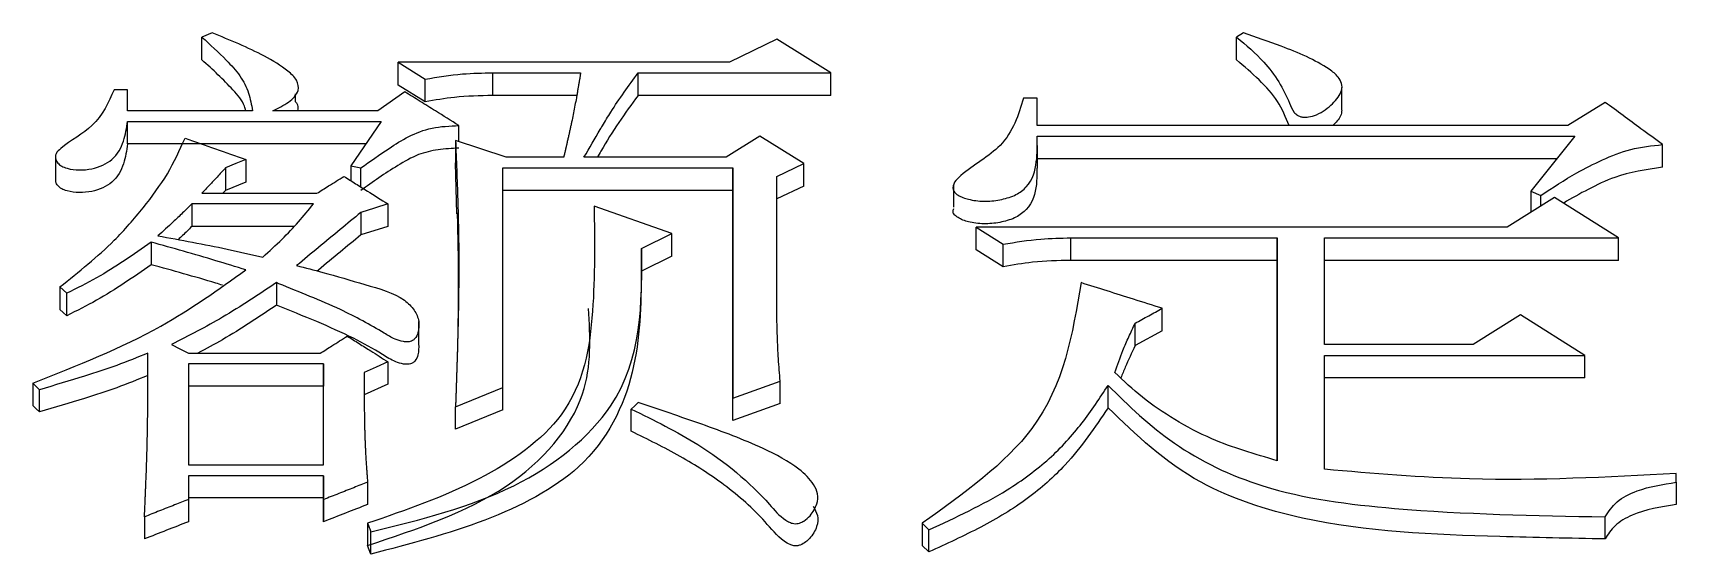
# Model space of a CAD drawing. Header units: millimetres. Extents: x 2379 to 4059, y 879 to 2067.
# Drawn here: x 2714.71 to 2719.97, y 1843.22 to 1844.89 of the extents above; entities that cross this region are included whole.
import ezdxf

# ---------------------------------------------------------------- set-up
doc = ezdxf.new("R2010")
doc.units = ezdxf.units.MM

msp = doc.modelspace()

# ---------------------------------------------------------------- linework, layer by layer
at = {"color": 7, "linetype": 'Continuous', "lineweight": 25}
for p, q in [((2715.2862, 1844.8909), (2715.2538, 1844.8775)), ((2715.2538, 1844.8047), (2715.2538, 1844.8775)), ((2717.0927, 1844.8708), (2716.9413, 1844.7969)), ((2717.2658, 1844.7632), (2717.0927, 1844.8708)), ((2718.5855, 1844.8909), (2718.5639, 1844.8775)), ((2718.5639, 1844.8047), (2718.5639, 1844.8775)), ((2715.8812, 1844.7969), (2715.9677, 1844.743)), ((2715.8812, 1844.7242), (2715.8812, 1844.7969)), ((2715.5527, 1844.7432), (2715.5527, 1844.7446)), ((2715.9677, 1844.6704), (2715.8812, 1844.7242)), ((2715.9677, 1844.6704), (2715.9677, 1844.743)), ((2716.184, 1844.7632), (2716.4653, 1844.7632)), ((2716.1841, 1844.6906), (2716.184, 1844.7632)), ((2716.6492, 1844.7632), (2717.2658, 1844.7632)), ((2716.6492, 1844.6906), (2716.6492, 1844.7632)), ((2717.2658, 1844.6906), (2717.2658, 1844.7632)), ((2718.9011, 1844.6436), (2718.9011, 1844.7169)), ((2715.0158, 1844.7094), (2714.9725, 1844.7094)), ((2715.0158, 1844.642), (2715.0158, 1844.7094)), ((2715.5527, 1844.672), (2715.5527, 1844.6964)), ((2715.9028, 1844.7026), (2715.8163, 1844.642)), ((2716.453, 1844.6906), (2716.1841, 1844.6906)), ((2717.2658, 1844.6906), (2716.6492, 1844.6906)), ((2717.9256, 1844.6824), (2717.8824, 1844.6824)), ((2717.9256, 1844.5947), (2717.9256, 1844.6824)), ((2719.7429, 1844.6689), (2719.624, 1844.5947)), ((2715.416, 1844.642), (2715.0158, 1844.642)), ((2715.0158, 1844.5358), (2715.0158, 1844.6082)), ((2715.8163, 1844.642), (2715.4809, 1844.642)), ((2715.8271, 1844.6082), (2715.7297, 1844.4663)), ((2716.0759, 1844.5438), (2716.0759, 1844.5947)), ((2717.0386, 1844.5609), (2716.9304, 1844.4933)), ((2717.1792, 1844.473), (2717.0386, 1844.5609)), ((2719.624, 1844.5947), (2717.9256, 1844.5947)), ((2717.9256, 1844.5609), (2719.6456, 1844.5609)), ((2719.6456, 1844.5609), (2719.505, 1844.3849)), ((2715.7774, 1844.5358), (2715.0158, 1844.5358)), ((2716.2273, 1844.4933), (2716.0651, 1844.5474)), ((2716.0651, 1844.5474), (2716.0651, 1844.4751)), ((2717.9268, 1844.4587), (2717.9268, 1844.5314)), ((2719.9269, 1844.4615), (2719.9269, 1844.5338)), ((2714.7848, 1844.4956), (2714.7848, 1844.4229)), ((2715.3295, 1844.4595), (2715.3295, 1844.3872)), ((2715.3944, 1844.4866), (2715.3944, 1844.4143)), ((2715.7297, 1844.4663), (2715.7622, 1844.4595)), ((2715.7297, 1844.4663), (2715.7297, 1844.4188)), ((2716.0697, 1844.3129), (2716.0651, 1844.4751)), ((2716.2165, 1844.4595), (2716.9521, 1844.4595)), ((2716.2165, 1843.7574), (2716.2165, 1844.4595)), ((2716.4112, 1844.4933), (2716.2273, 1844.4933)), ((2716.9304, 1844.4933), (2716.4761, 1844.4933)), ((2716.9521, 1844.4595), (2716.9521, 1843.723)), ((2716.9521, 1844.3872), (2716.9521, 1844.4595)), ((2717.0927, 1844.4324), (2717.1792, 1844.473)), ((2717.1792, 1844.4008), (2717.1792, 1844.473)), ((2719.5878, 1844.4885), (2717.9268, 1844.4885)), ((2715.3944, 1844.4143), (2715.3295, 1844.3872)), ((2717.0927, 1844.0175), (2717.0927, 1844.4324)), ((2717.1792, 1844.4008), (2717.0927, 1844.3602)), ((2717.6579, 1844.406), (2717.6579, 1844.3334)), ((2715.2538, 1844.3782), (2715.6216, 1844.3782)), ((2715.3295, 1844.3872), (2715.321, 1844.3782)), ((2716.9521, 1844.3872), (2716.2165, 1844.3872)), ((2716.9521, 1843.6518), (2716.9521, 1844.3872)), ((2719.5807, 1844.3646), (2719.4292, 1844.2695)), ((2719.505, 1844.3849), (2719.5374, 1844.3714)), ((2719.505, 1844.3849), (2719.505, 1844.3171)), ((2719.5374, 1844.3374), (2719.5374, 1844.3714)), ((2719.7862, 1844.2355), (2719.5807, 1844.3646)), ((2715.6107, 1844.3443), (2715.2213, 1844.3443)), ((2715.2213, 1844.3443), (2715.2213, 1844.2722)), ((2715.7622, 1844.3171), (2715.7622, 1844.2451)), ((2715.8487, 1844.3443), (2715.8487, 1844.2722)), ((2716.7574, 1844.2492), (2716.5086, 1844.3375)), ((2715.5485, 1844.2722), (2715.2213, 1844.2722)), ((2715.8487, 1844.2722), (2715.7622, 1844.2451)), ((2716.66, 1844.2016), (2716.7574, 1844.2492)), ((2716.7574, 1844.1772), (2716.7574, 1844.2492)), ((2717.7309, 1844.2695), (2717.8175, 1844.2152)), ((2719.4292, 1844.2695), (2717.7309, 1844.2695)), ((2717.7309, 1844.1975), (2717.7309, 1844.2695)), ((2715.0915, 1844.222), (2715.0915, 1844.15)), ((2716.66, 1844.2016), (2716.66, 1844.1296)), ((2717.8175, 1844.1432), (2717.7309, 1844.1975)), ((2717.8175, 1844.1432), (2717.8175, 1844.2152)), ((2718.0338, 1844.2356), (2718.6937, 1844.2355)), ((2718.0338, 1844.1636), (2718.0338, 1844.2356)), ((2718.6937, 1844.2355), (2718.6937, 1843.5235)), ((2718.6937, 1844.1636), (2718.6937, 1844.2355)), ((2718.8451, 1844.2355), (2719.7862, 1844.2355)), ((2718.8451, 1843.8944), (2718.8451, 1844.2355)), ((2719.7862, 1844.1636), (2719.7862, 1844.2355)), ((2716.7574, 1844.1772), (2716.66, 1844.1296)), ((2718.6937, 1844.1636), (2718.0338, 1844.1636)), ((2718.6937, 1843.5235), (2718.6937, 1844.1636)), ((2719.7862, 1844.1636), (2718.8451, 1844.1636)), ((2714.7994, 1844.0789), (2714.8211, 1844.0585)), ((2714.8211, 1843.9868), (2714.8211, 1844.0585)), ((2718.3259, 1843.939), (2718.3259, 1844.0107)), ((2719.4725, 1843.9902), (2719.3211, 1843.8944)), ((2719.678, 1843.8602), (2719.4725, 1843.9902)), ((2715.9473, 1843.8963), (2715.9473, 1843.9687)), ((2718.2393, 1843.8912), (2718.2393, 1843.9628)), ((2718.3259, 1843.939), (2718.2393, 1843.8912)), ((2719.3211, 1843.8944), (2718.8451, 1843.8944)), ((2715.2105, 1843.8671), (2715.6324, 1843.8671)), ((2715.2105, 1843.8328), (2715.2105, 1843.5098)), ((2715.6432, 1843.8328), (2715.2105, 1843.8328)), ((2715.6432, 1843.5098), (2715.6432, 1843.8328)), ((2715.6432, 1843.8328), (2715.6432, 1843.7614)), ((2715.8487, 1843.8397), (2715.8487, 1843.7682)), ((2718.8451, 1843.8602), (2719.678, 1843.8602)), ((2718.8451, 1843.4959), (2718.8451, 1843.8602)), ((2719.678, 1843.7887), (2719.678, 1843.8602)), ((2714.7129, 1843.7711), (2714.7345, 1843.7505)), ((2714.7129, 1843.7711), (2714.7129, 1843.6998)), ((2715.0807, 1843.7817), (2715.0807, 1843.7956)), ((2715.8487, 1843.7682), (2715.773, 1843.734)), ((2716.9521, 1843.723), (2717.1035, 1843.778)), ((2717.1035, 1843.7066), (2717.1035, 1843.778)), ((2719.678, 1843.7887), (2718.8451, 1843.7887)), ((2714.7345, 1843.6792), (2714.7345, 1843.7505)), ((2715.6432, 1843.7614), (2715.2105, 1843.7614)), ((2715.6432, 1843.5098), (2715.6432, 1843.7614)), ((2716.0651, 1843.6956), (2716.2165, 1843.7574)), ((2716.2165, 1843.686), (2716.2165, 1843.7574)), ((2716.9521, 1843.6518), (2716.9521, 1843.723)), ((2718.1529, 1843.6929), (2718.1529, 1843.7643)), ((2716.0651, 1843.6243), (2716.0651, 1843.6956)), ((2716.2165, 1843.686), (2716.0651, 1843.6243)), ((2716.6275, 1843.6174), (2716.6275, 1843.6887)), ((2717.1035, 1843.7066), (2716.9521, 1843.6518)), ((2715.2105, 1843.5098), (2715.6432, 1843.5098)), ((2715.6432, 1843.4753), (2715.2105, 1843.4753)), ((2715.2105, 1843.4753), (2715.2105, 1843.3993)), ((2715.6432, 1843.3993), (2715.6432, 1843.4753)), ((2715.6432, 1843.4753), (2715.6432, 1843.4043)), ((2715.7838, 1843.4546), (2715.7838, 1843.3836)), ((2719.9701, 1843.4545), (2719.9701, 1843.4821)), ((2719.9701, 1843.4545), (2719.9701, 1843.3836)), ((2715.6432, 1843.4043), (2715.2105, 1843.4043)), ((2715.2105, 1843.3993), (2715.2105, 1843.3285)), ((2715.6432, 1843.3285), (2715.6432, 1843.4043)), ((2715.6432, 1843.3993), (2715.6432, 1843.3285)), ((2717.2095, 1843.4484), (2717.2095, 1843.4494)), ((2715.0699, 1843.344), (2715.0699, 1843.2733)), ((2715.7946, 1843.2249), (2715.7946, 1843.2956)), ((2717.5578, 1843.3233), (2717.5795, 1843.3025)), ((2717.5578, 1843.3233), (2717.5578, 1843.2525)), ((2717.5795, 1843.2318), (2717.5795, 1843.3025)), ((2719.743, 1843.2732), (2719.743, 1843.344)), ((2715.7946, 1843.2249), (2715.7838, 1843.2525)), ((2717.5578, 1843.2525), (2717.5795, 1843.2318))]:
    msp.add_line(p, q, dxfattribs=at)
at = {"color": 7, "linetype": 'Continuous', "lineweight": 25, "flags": 128}
for points in [[(2716.9413, 1844.7969), (2716.5209, 1844.7969), (2715.8812, 1844.7969)], [(2715.0158, 1844.6082), (2715.4214, 1844.6082), (2715.8271, 1844.6082)], [(2715.3944, 1844.4866), (2715.3619, 1844.473), (2715.3295, 1844.4595)], [(2715.7622, 1844.3985), (2715.7622, 1844.4122), (2715.7622, 1844.4358), (2715.7622, 1844.4595)], [(2715.8487, 1844.3443), (2715.8054, 1844.3307), (2715.7622, 1844.3171)], [(2715.4918, 1844.0926), (2715.4918, 1844.0607), (2715.4918, 1844.0408), (2715.4918, 1844.0208)], [(2714.7994, 1844.0789), (2714.7994, 1844.0528), (2714.7994, 1844.03), (2714.7994, 1844.0072)], [(2714.8211, 1843.9868), (2714.8103, 1843.997), (2714.7994, 1844.0072)], [(2715.1564, 1843.8945), (2715.1835, 1843.8808), (2715.2105, 1843.8671)], [(2715.8487, 1843.8397), (2715.8109, 1843.8225), (2715.773, 1843.8054)], [(2714.7345, 1843.6792), (2714.7237, 1843.6895), (2714.7129, 1843.6998)], [(2716.6492, 1843.7093), (2716.6383, 1843.699), (2716.6275, 1843.6887)], [(2715.7838, 1843.3233), (2715.7838, 1843.2945), (2715.7838, 1843.2735), (2715.7838, 1843.2525)]]:
    msp.add_lwpolyline(points, dxfattribs=at)
at = {"color": 7, "linetype": 'Continuous', "lineweight": 25}
for points, knots in [([(2715.2538, 1844.8775), (2715.2803, 1844.8532), (2715.3237, 1844.8132), (2715.3783, 1844.7547), (2715.4052, 1844.6991), (2715.4124, 1844.661), (2715.416, 1844.642)], [0, 0, 0, 0, 0.3446396, 0.5657566, 0.7835326, 1, 1, 1, 1]), ([(2715.4809, 1844.642), (2715.4983, 1844.6505), (2715.5323, 1844.6671), (2715.5669, 1844.7025), (2715.5597, 1844.7414), (2715.5192, 1844.779), (2715.4305, 1844.8325), (2715.3436, 1844.8677), (2715.2862, 1844.8909)], [0, 0, 0, 0, 0.121784, 0.238894, 0.329996, 0.425945, 0.621085, 1, 1, 1, 1]), ([(2718.5639, 1844.8775), (2718.5945, 1844.8517), (2718.6692, 1844.7886), (2718.7199, 1844.7028), (2718.7425, 1844.6422), (2718.7565, 1844.6284), (2718.7669, 1844.6232), (2718.7794, 1844.621), (2718.7977, 1844.6222), (2718.823, 1844.6294), (2718.8572, 1844.6503), (2718.8841, 1844.6771), (2718.9021, 1844.7064), (2718.9013, 1844.7292), (2718.8887, 1844.7535), (2718.8288, 1844.7996), (2718.7222, 1844.8439), (2718.626, 1844.877), (2718.5855, 1844.8909)], [0, 0, 0, 0, 0.1375244, 0.3354473, 0.378025, 0.3932997, 0.4036024, 0.4139367, 0.4291013, 0.4551326, 0.490172, 0.5575547, 0.5885238, 0.6196728, 0.649408, 0.6936142, 0.8709566, 1, 1, 1, 1]), ([(2715.3943, 1844.642), (2715.393, 1844.6468), (2715.3866, 1844.6707), (2715.3534, 1844.7094), (2715.3057, 1844.7577), (2715.2711, 1844.789), (2715.2538, 1844.8047)], [0, 0, 0, 0, 0.076897, 0.381334, 0.690062, 1, 1, 1, 1]), ([(2718.7318, 1844.5947), (2718.7212, 1844.621), (2718.7003, 1844.673), (2718.637, 1844.7419), (2718.5884, 1844.7836), (2718.5639, 1844.8047)], [0, 0, 0, 0, 0.335668, 0.664858, 1, 1, 1, 1]), ([(2715.9677, 1844.743), (2716.0075, 1844.7497), (2716.0786, 1844.7617), (2716.1518, 1844.7628), (2716.184, 1844.7632)], [0, 0, 0, 0, 0.558835, 1, 1, 1, 1]), ([(2716.4653, 1844.7632), (2716.465, 1844.7613), (2716.4643, 1844.7573), (2716.4635, 1844.7524), (2716.4627, 1844.7474), (2716.462, 1844.7435), (2716.4614, 1844.7395), (2716.4607, 1844.7356), (2716.46, 1844.7316), (2716.4592, 1844.7267), (2716.4585, 1844.7227), (2716.4577, 1844.7178), (2716.4569, 1844.7128), (2716.4558, 1844.7069), (2716.4548, 1844.701), (2716.4538, 1844.695), (2716.4527, 1844.6891), (2716.4506, 1844.6772), (2716.4458, 1844.6516), (2716.4407, 1844.6259), (2716.4365, 1844.6061), (2716.4348, 1844.5982), (2716.4331, 1844.5903), (2716.431, 1844.5805), (2716.4292, 1844.5726), (2716.4275, 1844.5647), (2716.4261, 1844.5588), (2716.425, 1844.5538), (2716.4239, 1844.5489), (2716.423, 1844.545), (2716.4221, 1844.541), (2716.4212, 1844.5371), (2716.4203, 1844.5331), (2716.4192, 1844.5282), (2716.4183, 1844.5242), (2716.4172, 1844.5193), (2716.4163, 1844.5154), (2716.4154, 1844.5114), (2716.4145, 1844.5075), (2716.4136, 1844.5035), (2716.4124, 1844.4985), (2716.4117, 1844.4954), (2716.4112, 1844.4933)], [0, 0, 0, 0, 0.021952, 0.043903, 0.054879, 0.07683, 0.087806, 0.098782, 0.120733, 0.131709, 0.15366, 0.164636, 0.186587, 0.208539, 0.23049, 0.252442, 0.274393, 0.296345, 0.384151, 0.559767, 0.581718, 0.60367, 0.647573, 0.669524, 0.713427, 0.735378, 0.75733, 0.779281, 0.790257, 0.812208, 0.823184, 0.83416, 0.856111, 0.867087, 0.889038, 0.900014, 0.921966, 0.932941, 0.943917, 0.965868, 0.976844, 1, 1, 1, 1]), ([(2716.4761, 1844.4933), (2716.4934, 1844.5231), (2716.5127, 1844.5566), (2716.5415, 1844.6047), (2716.5785, 1844.6661), (2716.619, 1844.7218), (2716.6492, 1844.7632)], [0, 0, 0, 0, 0.3251759, 0.3658228, 0.5284142, 1, 1, 1, 1]), ([(2714.9725, 1844.7094), (2714.9548, 1844.6684), (2714.9226, 1844.5943), (2714.8261, 1844.5437), (2714.7847, 1844.5059), (2714.7839, 1844.4881), (2714.7922, 1844.4744), (2714.8048, 1844.4644), (2714.828, 1844.4553), (2714.8616, 1844.4513), (2714.9016, 1844.4552), (2714.9374, 1844.4671), (2714.9807, 1844.4937), (2715.0061, 1844.5449), (2715.0126, 1844.5871), (2715.0158, 1844.6082)], [0, 0, 0, 0, 0.230991, 0.417984, 0.453958, 0.487906, 0.511162, 0.535138, 0.560232, 0.612084, 0.662769, 0.713245, 0.762331, 0.881446, 1, 1, 1, 1]), ([(2715.5521, 1844.6712), (2715.5535, 1844.6698), (2715.562, 1844.6614), (2715.5609, 1844.6508), (2715.5599, 1844.642)], [0, 0, 0, 0, 0.171263, 1, 1, 1, 1]), ([(2716.0759, 1844.5947), (2716.0509, 1844.6103), (2716.0096, 1844.6361), (2715.9519, 1844.672), (2715.9192, 1844.6924), (2715.9028, 1844.7026)], [0, 0, 0, 0, 0.432629, 0.716314, 1, 1, 1, 1]), ([(2716.1841, 1844.6906), (2716.143, 1844.6898), (2716.0697, 1844.6884), (2715.9988, 1844.6759), (2715.9677, 1844.6704)], [0, 0, 0, 0, 0.5610854, 1, 1, 1, 1]), ([(2716.6492, 1844.6906), (2716.628, 1844.6621), (2716.5849, 1844.6043), (2716.5446, 1844.5374), (2716.5226, 1844.5), (2716.5187, 1844.4933)], [0, 0, 0, 0, 0.442451, 0.900555, 1, 1, 1, 1]), ([(2717.8824, 1844.6824), (2717.8659, 1844.6285), (2717.8362, 1844.531), (2717.7115, 1844.4631), (2717.6601, 1844.4152), (2717.6532, 1844.3938), (2717.6628, 1844.3788), (2717.6811, 1844.3667), (2717.7142, 1844.3555), (2717.7619, 1844.3512), (2717.8127, 1844.3571), (2717.8595, 1844.3717), (2717.9096, 1844.4104), (2717.9271, 1844.4789), (2717.9261, 1844.5336), (2717.9256, 1844.5609)], [0, 0, 0, 0, 0.230342, 0.416704, 0.453392, 0.487581, 0.504129, 0.522219, 0.561724, 0.611998, 0.663323, 0.713955, 0.762021, 0.881086, 1, 1, 1, 1]), ([(2719.9269, 1844.5339), (2719.9038, 1844.5508), (2719.8616, 1844.5818), (2719.8003, 1844.6268), (2719.7621, 1844.6549), (2719.7429, 1844.6689)], [0, 0, 0, 0, 0.375947, 0.687973, 1, 1, 1, 1]), ([(2718.9003, 1844.644), (2718.8996, 1844.6377), (2718.8977, 1844.6195), (2718.8817, 1844.6045), (2718.8713, 1844.5947)], [0, 0, 0, 0, 0.345967, 1, 1, 1, 1]), ([(2715.7622, 1844.4595), (2715.7921, 1844.4804), (2715.8414, 1844.515), (2715.9134, 1844.5613), (2715.9892, 1844.5909), (2716.0467, 1844.5934), (2716.0759, 1844.5947)], [0, 0, 0, 0, 0.334385, 0.552202, 0.773272, 1, 1, 1, 1]), ([(2715.0158, 1844.5358), (2715.0126, 1844.5147), (2715.0061, 1844.4725), (2714.9807, 1844.4214), (2714.9374, 1844.3949), (2714.9016, 1844.383), (2714.8616, 1844.3791), (2714.8281, 1844.3831), (2714.8047, 1844.3921), (2714.7925, 1844.4022), (2714.7848, 1844.413), (2714.7861, 1844.4203), (2714.7866, 1844.4234)], [0, 0, 0, 0, 0.223965, 0.44903, 0.541825, 0.637278, 0.73315, 0.831226, 0.878675, 0.923993, 0.967934, 1, 1, 1, 1]), ([(2714.7994, 1844.0789), (2714.86, 1844.1273), (2714.9592, 1844.2066), (2715.0672, 1844.3312), (2715.1475, 1844.4393), (2715.1823, 1844.516), (2715.1997, 1844.5542)], [0, 0, 0, 0, 0.34436, 0.564684, 0.783385, 1, 1, 1, 1]), ([(2715.1997, 1844.5542), (2715.2321, 1844.5429), (2715.297, 1844.5204), (2715.3619, 1844.4978), (2715.3944, 1844.4866)], [0, 0, 0, 0, 0.4999996, 1, 1, 1, 1]), ([(2716.0759, 1844.5223), (2716.0535, 1844.5214), (2716.0091, 1844.5197), (2715.9397, 1844.5024), (2715.88, 1844.4674), (2715.8197, 1844.4282), (2715.7813, 1844.4009), (2715.7622, 1844.3872)], [0, 0, 0, 0, 0.175432, 0.348604, 0.567478, 0.784095, 1, 1, 1, 1]), ([(2716.0651, 1844.5474), (2716.0676, 1844.4841), (2716.0728, 1844.3574), (2716.0757, 1844.2142), (2716.0755, 1844.1325), (2716.0754, 1844.1125), (2716.0754, 1844.1065), (2716.0754, 1844.1006), (2716.0753, 1844.0946), (2716.0753, 1844.0886), (2716.0752, 1844.0806), (2716.0751, 1844.0726), (2716.075, 1844.0646), (2716.0749, 1844.0586), (2716.0749, 1844.0527), (2716.0748, 1844.0467), (2716.0747, 1844.0407), (2716.0746, 1844.0347), (2716.0745, 1844.0267), (2716.0743, 1844.0187), (2716.0742, 1844.0107), (2716.0741, 1844.0047), (2716.074, 1843.9987), (2716.0739, 1843.9927), (2716.0737, 1843.9867), (2716.0736, 1843.9807), (2716.0735, 1843.9747), (2716.0734, 1843.9687), (2716.0732, 1843.9607), (2716.073, 1843.9527), (2716.0728, 1843.9447), (2716.0727, 1843.9387), (2716.0725, 1843.9327), (2716.0724, 1843.9267), (2716.0722, 1843.9207), (2716.072, 1843.9147), (2716.0718, 1843.9067), (2716.0716, 1843.8987), (2716.0714, 1843.8907), (2716.0712, 1843.8847), (2716.071, 1843.8787), (2716.0709, 1843.8727), (2716.0707, 1843.8666), (2716.0705, 1843.8606), (2716.0703, 1843.8546), (2716.0701, 1843.8486), (2716.0699, 1843.8406), (2716.0696, 1843.8326), (2716.0694, 1843.8246), (2716.0692, 1843.8185), (2716.069, 1843.8125), (2716.0688, 1843.8065), (2716.0686, 1843.8005), (2716.0684, 1843.7945), (2716.0682, 1843.7865), (2716.0679, 1843.7784), (2716.0676, 1843.7704), (2716.0674, 1843.7644), (2716.0672, 1843.7584), (2716.067, 1843.7523), (2716.0668, 1843.7463), (2716.0666, 1843.7403), (2716.0664, 1843.7343), (2716.0661, 1843.7262), (2716.0658, 1843.7182), (2716.0656, 1843.7102), (2716.0653, 1843.7033), (2716.0652, 1843.6984), (2716.0651, 1843.6956)], [0, 0, 0, 0, 0.22469, 0.449389, 0.505561, 0.512583, 0.519604, 0.526626, 0.533648, 0.540669, 0.547691, 0.561734, 0.568755, 0.575777, 0.582798, 0.58982, 0.596841, 0.603863, 0.610884, 0.624928, 0.631949, 0.638971, 0.645992, 0.653014, 0.660035, 0.667057, 0.674078, 0.6811, 0.688121, 0.702165, 0.709186, 0.716208, 0.723229, 0.730251, 0.737272, 0.744294, 0.751315, 0.765358, 0.77238, 0.779401, 0.786423, 0.793445, 0.800466, 0.807488, 0.814509, 0.821531, 0.828552, 0.842595, 0.849617, 0.856638, 0.86366, 0.870682, 0.877703, 0.884725, 0.891746, 0.905789, 0.912811, 0.919832, 0.926854, 0.933875, 0.940897, 0.947918, 0.95494, 0.961962, 0.976005, 0.983026, 0.990048, 1, 1, 1, 1]), ([(2719.5374, 1844.3714), (2719.575, 1844.3961), (2719.6371, 1844.4371), (2719.7337, 1844.4859), (2719.8233, 1844.523), (2719.8922, 1844.5302), (2719.9268, 1844.5338)], [0, 0, 0, 0, 0.334836, 0.553745, 0.775373, 1, 1, 1, 1]), ([(2715.3295, 1844.4595), (2715.3204, 1844.4497), (2715.3032, 1844.4313), (2715.2779, 1844.4042), (2715.2618, 1844.3868), (2715.2538, 1844.3782)], [0, 0, 0, 0, 0.361282, 0.680641, 1, 1, 1, 1]), ([(2717.9247, 1844.4587), (2717.9249, 1844.4413), (2717.9253, 1844.3965), (2717.9095, 1844.3382), (2717.8595, 1844.2996), (2717.8127, 1844.285), (2717.7619, 1844.2791), (2717.7143, 1844.2834), (2717.6809, 1844.2946), (2717.6631, 1844.3066), (2717.6547, 1844.318), (2717.6578, 1844.3258), (2717.6594, 1844.3297)], [0, 0, 0, 0, 0.155828, 0.400477, 0.499289, 0.603425, 0.70901, 0.812432, 0.89368, 0.93087, 0.964878, 1, 1, 1, 1]), ([(2719.9268, 1844.4615), (2719.8742, 1844.4535), (2719.7879, 1844.4405), (2719.6887, 1844.3911), (2719.6349, 1844.3625), (2719.6101, 1844.3464), (2719.6099, 1844.3462)], [0, 0, 0, 0, 0.438916, 0.719527, 0.99737, 1, 1, 1, 1]), ([(2715.6216, 1844.3782), (2715.634, 1844.386), (2715.6547, 1844.3989), (2715.6835, 1844.417), (2715.6999, 1844.4273), (2715.7081, 1844.4324)], [0, 0, 0, 0, 0.4326487, 0.7163239, 1, 1, 1, 1]), ([(2715.7081, 1844.4324), (2715.7206, 1844.4246), (2715.7455, 1844.4089), (2715.7924, 1844.3796), (2715.8268, 1844.358), (2715.8487, 1844.3443)], [0, 0, 0, 0, 0.2662424, 0.5324848, 1, 1, 1, 1]), ([(2715.2213, 1844.3443), (2715.2115, 1844.3346), (2715.1919, 1844.3152), (2715.1562, 1844.281), (2715.1294, 1844.257), (2715.1131, 1844.2424)], [0, 0, 0, 0, 0.280921, 0.561854, 1, 1, 1, 1]), ([(2715.4485, 1844.1743), (2715.4693, 1844.1933), (2715.5095, 1844.2297), (2715.5635, 1844.2866), (2715.595, 1844.325), (2715.6107, 1844.3443)], [0, 0, 0, 0, 0.349925, 0.674457, 1, 1, 1, 1]), ([(2715.7622, 1844.3171), (2715.7401, 1844.2989), (2715.6949, 1844.2615), (2715.6264, 1844.2048), (2715.5799, 1844.1664), (2715.5567, 1844.1471)], [0, 0, 0, 0, 0.321741, 0.660871, 1, 1, 1, 1]), ([(2716.5086, 1844.3375), (2716.5101, 1844.2263), (2716.5133, 1844.0043), (2716.4614, 1843.6745), (2716.1461, 1843.4484), (2715.9062, 1843.3656), (2715.7838, 1843.3233)], [0, 0, 0, 0, 0.273656, 0.546764, 0.768873, 1, 1, 1, 1]), ([(2716.0704, 1844.3156), (2716.072, 1844.2482), (2716.0743, 1844.1472), (2716.0733, 1843.9737), (2716.0715, 1843.9016), (2716.0705, 1843.8614)], [0, 0, 0, 0, 0.471599, 0.706014, 1, 1, 1, 1]), ([(2715.1131, 1844.2424), (2715.1872, 1844.2289), (2715.2999, 1844.2084), (2715.4105, 1844.183), (2715.4485, 1844.1743)], [0, 0, 0, 0, 0.6569803, 1, 1, 1, 1]), ([(2715.2213, 1844.2722), (2715.2115, 1844.2625), (2715.1973, 1844.2483), (2715.1825, 1844.2343), (2715.1779, 1844.2299)], [0, 0, 0, 0, 0.685137, 1, 1, 1, 1]), ([(2715.7622, 1844.2451), (2715.7401, 1844.2269), (2715.6948, 1844.1895), (2715.6484, 1844.1511), (2715.624, 1844.131), (2715.6228, 1844.13)], [0, 0, 0, 0, 0.47479, 0.974676, 1, 1, 1, 1]), ([(2715.0915, 1844.222), (2715.0629, 1844.2021), (2715.0064, 1844.1628), (2714.918, 1844.1065), (2714.8534, 1844.0745), (2714.8211, 1844.0585)], [0, 0, 0, 0, 0.3384511, 0.6681197, 1, 1, 1, 1]), ([(2715.3944, 1844.1335), (2715.3623, 1844.1433), (2715.2961, 1844.1636), (2715.1952, 1844.1933), (2715.1261, 1844.2124), (2715.0915, 1844.222)], [0, 0, 0, 0, 0.320379, 0.660141, 1, 1, 1, 1]), ([(2715.7946, 1843.2956), (2715.954, 1843.3354), (2716.2644, 1843.413), (2716.6644, 1843.7359), (2716.6616, 1844.0261), (2716.66, 1844.2016)], [0, 0, 0, 0, 0.294377, 0.573566, 1, 1, 1, 1]), ([(2717.8175, 1844.2152), (2717.8572, 1844.2219), (2717.9284, 1844.234), (2718.0015, 1844.2351), (2718.0338, 1844.2356)], [0, 0, 0, 0, 0.558835, 1, 1, 1, 1]), ([(2715.0915, 1844.15), (2715.063, 1844.1301), (2715.0066, 1844.0907), (2714.9179, 1844.0347), (2714.8534, 1844.0028), (2714.8211, 1843.9868)], [0, 0, 0, 0, 0.3386468, 0.6682986, 1, 1, 1, 1]), ([(2715.3201, 1844.0844), (2715.3127, 1844.0867), (2715.2714, 1844.0994), (2715.1951, 1844.1213), (2715.1261, 1844.1404), (2715.0915, 1844.15)], [0, 0, 0, 0, 0.097268, 0.548576, 1, 1, 1, 1]), ([(2715.5567, 1844.1471), (2715.5846, 1844.14), (2715.6583, 1844.1214), (2715.7733, 1844.0866), (2715.8857, 1844.0557), (2715.9351, 1844.0059), (2715.9502, 1843.9694), (2715.9475, 1843.9375), (2715.9388, 1843.9164), (2715.9284, 1843.9074), (2715.9205, 1843.904), (2715.9102, 1843.9027), (2715.8931, 1843.9044), (2715.8661, 1843.9129), (2715.8036, 1843.9518), (2715.6848, 1844.0164), (2715.563, 1844.0631), (2715.4944, 1844.0915), (2715.4918, 1844.0926)], [0, 0, 0, 0, 0.080829, 0.213073, 0.345773, 0.395058, 0.444233, 0.491132, 0.518332, 0.527917, 0.53551, 0.543103, 0.555865, 0.581938, 0.622671, 0.782526, 0.991638, 1, 1, 1, 1]), ([(2718.0338, 1844.1636), (2717.9927, 1844.1628), (2717.9195, 1844.1613), (2717.8486, 1844.1488), (2717.8175, 1844.1432)], [0, 0, 0, 0, 0.561085, 1, 1, 1, 1]), ([(2714.7129, 1843.7711), (2714.8546, 1843.8273), (2715.1058, 1843.9269), (2715.3068, 1844.0708), (2715.3944, 1844.1335)], [0, 0, 0, 0, 0.5642098, 1, 1, 1, 1]), ([(2715.4918, 1844.0926), (2715.4355, 1844.0548), (2715.3546, 1844.0004), (2715.2393, 1843.9371), (2715.184, 1843.9087), (2715.1564, 1843.8945)], [0, 0, 0, 0, 0.532376, 0.766064, 1, 1, 1, 1]), ([(2716.66, 1844.1296), (2716.6583, 1844.0223), (2716.6549, 1843.8071), (2716.5104, 1843.4998), (2716.1621, 1843.3202), (2715.9184, 1843.257), (2715.7946, 1843.2249)], [0, 0, 0, 0, 0.271412, 0.543735, 0.768302, 1, 1, 1, 1]), ([(2718.0662, 1844.0926), (2718.0392, 1843.9288), (2717.9901, 1843.632), (2717.6916, 1843.4188), (2717.5578, 1843.3233)], [0, 0, 0, 0, 0.551895, 1, 1, 1, 1]), ([(2718.3259, 1844.0107), (2718.2952, 1844.0203), (2718.2366, 1844.0388), (2718.1501, 1844.0661), (2718.0942, 1844.0838), (2718.0662, 1844.0926)], [0, 0, 0, 0, 0.354383, 0.677192, 1, 1, 1, 1]), ([(2715.4918, 1844.0208), (2715.4357, 1843.9828), (2715.3557, 1843.9286), (2715.2672, 1843.8813), (2715.2407, 1843.8671)], [0, 0, 0, 0, 0.700787, 1, 1, 1, 1]), ([(2715.9471, 1843.8967), (2715.9474, 1843.885), (2715.9479, 1843.8662), (2715.9391, 1843.8454), (2715.929, 1843.8363), (2715.9212, 1843.8327), (2715.911, 1843.8311), (2715.8944, 1843.8326), (2715.8649, 1843.8416), (2715.8158, 1843.8738), (2715.7337, 1843.9186), (2715.6188, 1843.9699), (2715.5351, 1844.0035), (2715.4918, 1844.0208)], [0, 0, 0, 0, 0.082308, 0.1312, 0.148471, 0.162293, 0.176133, 0.198356, 0.243248, 0.33149, 0.526018, 0.754923, 1, 1, 1, 1]), ([(2715.7838, 1843.2525), (2715.9422, 1843.3053), (2716.2495, 1843.4078), (2716.5074, 1843.7124), (2716.4958, 1843.9185), (2716.4907, 1844.0104)], [0, 0, 0, 0, 0.370667, 0.719175, 1, 1, 1, 1]), ([(2717.1035, 1843.778), (2717.1017, 1843.8017), (2717.0979, 1843.8493), (2717.094, 1843.9292), (2717.0932, 1843.9852), (2717.0927, 1844.0175)], [0, 0, 0, 0, 0.29749, 0.594994, 1, 1, 1, 1]), ([(2718.2393, 1843.9628), (2718.2538, 1843.9708), (2718.2826, 1843.9868), (2718.3115, 1844.0027), (2718.3259, 1844.0107)], [0, 0, 0, 0, 0.4999983, 1, 1, 1, 1]), ([(2718.1744, 1843.8054), (2718.1825, 1843.829), (2718.1956, 1843.8674), (2718.2191, 1843.9195), (2718.2326, 1843.9484), (2718.2393, 1843.9628)], [0, 0, 0, 0, 0.443144, 0.721519, 1, 1, 1, 1]), ([(2715.6324, 1843.8671), (2715.6449, 1843.875), (2715.6655, 1843.888), (2715.6944, 1843.9063), (2715.7107, 1843.9166), (2715.7189, 1843.9218)], [0, 0, 0, 0, 0.432649, 0.716324, 1, 1, 1, 1]), ([(2715.7189, 1843.9218), (2715.7314, 1843.9139), (2715.7564, 1843.8981), (2715.7996, 1843.8708), (2715.8304, 1843.8513), (2715.8487, 1843.8397)], [0, 0, 0, 0, 0.288429, 0.576858, 1, 1, 1, 1]), ([(2718.2393, 1843.8912), (2718.2284, 1843.8683), (2718.2122, 1843.8341), (2718.1983, 1843.7995), (2718.1937, 1843.7881)], [0, 0, 0, 0, 0.672169, 1, 1, 1, 1]), ([(2715.0807, 1843.8671), (2715.0477, 1843.8538), (2714.9818, 1843.8273), (2714.8656, 1843.7892), (2714.7826, 1843.7647), (2714.7345, 1843.7505)], [0, 0, 0, 0, 0.296607, 0.593255, 1, 1, 1, 1]), ([(2715.0699, 1843.344), (2715.0702, 1843.3517), (2715.0709, 1843.3669), (2715.0717, 1843.386), (2715.0724, 1843.4013), (2715.0729, 1843.4127), (2715.0733, 1843.4222), (2715.0737, 1843.4318), (2715.0743, 1843.4451), (2715.075, 1843.4641), (2715.0758, 1843.4832), (2715.0764, 1843.5022), (2715.077, 1843.5174), (2715.0776, 1843.5365), (2715.078, 1843.5517), (2715.0785, 1843.5707), (2715.0789, 1843.5859), (2715.0792, 1843.6011), (2715.0795, 1843.6163), (2715.0798, 1843.6315), (2715.08, 1843.6505), (2715.0802, 1843.6638), (2715.0803, 1843.677), (2715.0804, 1843.6846), (2715.0805, 1843.6941), (2715.0805, 1843.7017), (2715.0806, 1843.7093), (2715.0806, 1843.7169), (2715.0807, 1843.7245), (2715.0807, 1843.7339), (2715.0807, 1843.7415), (2715.0808, 1843.751), (2715.0808, 1843.7586), (2715.0808, 1843.768), (2715.0808, 1843.7756), (2715.0808, 1843.7832), (2715.0808, 1843.7908), (2715.0808, 1843.7983), (2715.0808, 1843.8078), (2715.0808, 1843.8154), (2715.0808, 1843.8248), (2715.0808, 1843.8315), (2715.0807, 1843.8371), (2715.0807, 1843.8409), (2715.0807, 1843.8447), (2715.0807, 1843.8494), (2715.0807, 1843.8532), (2715.0807, 1843.8577), (2715.0807, 1843.862), (2715.0807, 1843.8654), (2715.0807, 1843.8671)], [0, 0, 0, 0, 0.043584, 0.087168, 0.10896, 0.130753, 0.152545, 0.163441, 0.185233, 0.228817, 0.272401, 0.294193, 0.337777, 0.35957, 0.403154, 0.424946, 0.46853, 0.490322, 0.512114, 0.555699, 0.577491, 0.621075, 0.631971, 0.653763, 0.664659, 0.686451, 0.697347, 0.708243, 0.730035, 0.740931, 0.762723, 0.773619, 0.795412, 0.806308, 0.8281, 0.838996, 0.849892, 0.871684, 0.88258, 0.904372, 0.915268, 0.93706, 0.942508, 0.947956, 0.958852, 0.9643, 0.975196, 0.980644, 0.990322, 1, 1, 1, 1]), ([(2715.0807, 1843.7956), (2715.0477, 1843.7824), (2714.9818, 1843.7558), (2714.8654, 1843.7181), (2714.7825, 1843.6934), (2714.7345, 1843.6792)], [0, 0, 0, 0, 0.2967204, 0.593461, 1, 1, 1, 1]), ([(2715.773, 1843.8054), (2715.7729, 1843.7666), (2715.7729, 1843.7253), (2715.7733, 1843.6816), (2715.7734, 1843.6743), (2715.7735, 1843.667), (2715.7736, 1843.6597), (2715.7737, 1843.6536), (2715.7738, 1843.6476), (2715.7739, 1843.6427), (2715.774, 1843.6366), (2715.7742, 1843.6305), (2715.7744, 1843.6208), (2715.7747, 1843.6111), (2715.775, 1843.6013), (2715.7753, 1843.594), (2715.7755, 1843.5867), (2715.7759, 1843.577), (2715.7763, 1843.5685), (2715.7767, 1843.56), (2715.7769, 1843.5551), (2715.7772, 1843.549), (2715.7776, 1843.5429), (2715.7781, 1843.5332), (2715.7787, 1843.5234), (2715.7796, 1843.5113), (2715.7802, 1843.5015), (2715.7811, 1843.4894), (2715.7819, 1843.4796), (2715.7828, 1843.4672), (2715.7834, 1843.4597), (2715.7838, 1843.4546)], [0, 0, 0, 0, 0.332695, 0.353489, 0.374282, 0.395075, 0.415869, 0.436662, 0.447059, 0.467852, 0.478249, 0.499042, 0.519836, 0.561423, 0.582216, 0.603009, 0.623803, 0.644596, 0.686183, 0.69658, 0.717373, 0.72777, 0.748563, 0.769356, 0.810943, 0.831737, 0.873323, 0.894117, 0.935704, 0.956497, 1, 1, 1, 1]), ([(2718.6937, 1843.5235), (2718.6221, 1843.5444), (2718.505, 1843.5785), (2718.3651, 1843.653), (2718.26, 1843.724), (2718.2028, 1843.7784), (2718.1744, 1843.8054)], [0, 0, 0, 0, 0.34637, 0.567178, 0.784978, 1, 1, 1, 1]), ([(2717.5795, 1843.3025), (2717.6658, 1843.3424), (2717.807, 1843.4076), (2717.9685, 1843.527), (2718.0727, 1843.6422), (2718.1262, 1843.7237), (2718.1528, 1843.7642)], [0, 0, 0, 0, 0.347372, 0.56793, 0.785018, 1, 1, 1, 1]), ([(2718.1529, 1843.7642), (2718.2188, 1843.6995), (2718.3514, 1843.5694), (2718.6657, 1843.4161), (2719.1498, 1843.3547), (2719.5184, 1843.348), (2719.743, 1843.344)], [0, 0, 0, 0, 0.189312, 0.380663, 0.622562, 1, 1, 1, 1]), ([(2716.6275, 1843.6887), (2716.7005, 1843.6525), (2716.8707, 1843.5683), (2717.0249, 1843.4393), (2717.1028, 1843.3445), (2717.1329, 1843.3265), (2717.145, 1843.3223), (2717.1567, 1843.3218), (2717.1682, 1843.3243), (2717.184, 1843.3323), (2717.2054, 1843.3524), (2717.2225, 1843.3821), (2717.2259, 1843.4174), (2717.2081, 1843.4567), (2717.1531, 1843.5102), (2717.0296, 1843.5749), (2716.8532, 1843.6412), (2716.7173, 1843.6865), (2716.6492, 1843.7092)], [0, 0, 0, 0, 0.163054, 0.3801016, 0.4338943, 0.4429487, 0.4520876, 0.4580059, 0.4639132, 0.4738466, 0.4929621, 0.5283931, 0.555625, 0.5828501, 0.6338445, 0.7244784, 0.8619279, 1, 1, 1, 1]), ([(2718.1528, 1843.6929), (2718.1107, 1843.6303), (2718.0408, 1843.5265), (2717.8983, 1843.3987), (2717.7469, 1843.3084), (2717.6355, 1843.2574), (2717.5795, 1843.2318)], [0, 0, 0, 0, 0.332711, 0.551426, 0.774321, 1, 1, 1, 1]), ([(2719.743, 1843.2732), (2719.6309, 1843.2755), (2719.3069, 1843.2823), (2718.8569, 1843.3001), (2718.4044, 1843.4492), (2718.2425, 1843.606), (2718.1529, 1843.6929)], [0, 0, 0, 0, 0.18828, 0.544715, 0.747801, 1, 1, 1, 1]), ([(2717.2088, 1843.3779), (2717.2145, 1843.3682), (2717.2267, 1843.3476), (2717.2224, 1843.3104), (2717.2056, 1843.2821), (2717.1853, 1843.263), (2717.1718, 1843.2546), (2717.1576, 1843.251), (2717.1461, 1843.2514), (2717.1316, 1843.256), (2717.096, 1843.2794), (2717.0396, 1843.3509), (2716.9326, 1843.4449), (2716.7855, 1843.54), (2716.6805, 1843.5915), (2716.6275, 1843.6174)], [0, 0, 0, 0, 0.046163, 0.098158, 0.160107, 0.179858, 0.204104, 0.21503, 0.226044, 0.23927, 0.264226, 0.376378, 0.598998, 0.797949, 1, 1, 1, 1]), ([(2715.7838, 1843.4546), (2715.7691, 1843.4488), (2715.7383, 1843.4367), (2715.6914, 1843.4183), (2715.6593, 1843.4057), (2715.6432, 1843.3993)], [0, 0, 0, 0, 0.3137275, 0.6568637, 1, 1, 1, 1]), ([(2719.9701, 1843.4821), (2719.7496, 1843.4706), (2719.3736, 1843.4511), (2718.9997, 1843.4828), (2718.8451, 1843.4959)], [0, 0, 0, 0, 0.586461, 1, 1, 1, 1]), ([(2719.743, 1843.344), (2719.7541, 1843.3608), (2719.7768, 1843.3951), (2719.8578, 1843.4369), (2719.9272, 1843.4478), (2719.9701, 1843.4545)], [0, 0, 0, 0, 0.268929, 0.548046, 1, 1, 1, 1]), ([(2715.2105, 1843.3993), (2715.1958, 1843.3936), (2715.165, 1843.3815), (2715.1181, 1843.363), (2715.086, 1843.3504), (2715.0699, 1843.344)], [0, 0, 0, 0, 0.313727, 0.656864, 1, 1, 1, 1]), ([(2715.7838, 1843.3836), (2715.7604, 1843.3744), (2715.7135, 1843.3561), (2715.6666, 1843.3377), (2715.6432, 1843.3285)], [0, 0, 0, 0, 0.5, 1, 1, 1, 1]), ([(2719.9701, 1843.3836), (2719.921, 1843.3757), (2719.8478, 1843.3639), (2719.7716, 1843.3184), (2719.7522, 1843.2879), (2719.743, 1843.2732)], [0, 0, 0, 0, 0.513979, 0.766535, 1, 1, 1, 1]), ([(2715.2105, 1843.3285), (2715.1871, 1843.3193), (2715.1402, 1843.3009), (2715.0933, 1843.2825), (2715.0699, 1843.2733)], [0, 0, 0, 0, 0.5, 1, 1, 1, 1]), ([(2715.7838, 1843.3233), (2715.7856, 1843.3187), (2715.7892, 1843.3094), (2715.7928, 1843.3002), (2715.7946, 1843.2956)], [0, 0, 0, 0, 0.499988, 1, 1, 1, 1])]:
    msp.add_open_spline(points, degree=3, knots=knots, dxfattribs=at)

doc.saveas('drawing.dxf')
